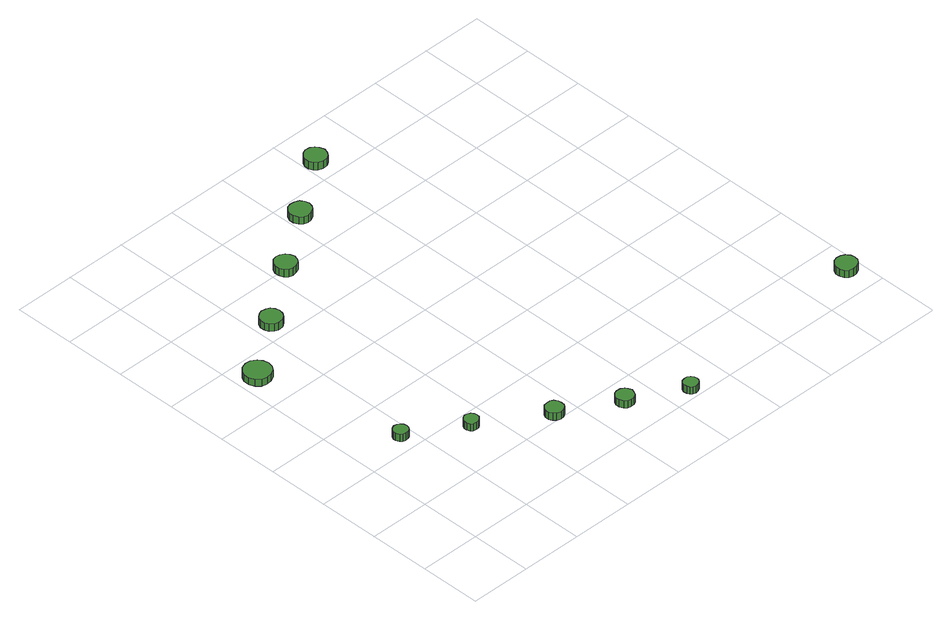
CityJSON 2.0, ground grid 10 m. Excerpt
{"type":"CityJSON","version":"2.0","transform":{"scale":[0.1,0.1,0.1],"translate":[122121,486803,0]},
"CityObjects":{
"tree1":{"type":"SolitaryVegetationObject","attributes":{"function":"something"},"geometry":[{"type":"MultiSurface","lod":"1","boundaries":[[[0,1,2,3,4,5,6,7,8,9,10,11,12,13,14]],[[15,16,17,18,19,20,21,22,23,24,25,26,27,28,29]],[[0,29,28,1]],[[1,28,27,2]],[[2,27,26,3]],[[3,26,25,4]],[[4,25,24,5]],[[5,24,23,6]],[[6,23,22,7]],[[7,22,21,8]],[[8,21,20,9]],[[9,20,19,10]],[[10,19,18,11]],[[11,18,17,12]],[[12,17,16,13]],[[13,16,15,14]],[[14,15,29,0]]]}]},
"tree2":{"type":"SolitaryVegetationObject","attributes":{"function":"something"},"geometry":[{"type":"MultiSurface","lod":"1","boundaries":[[[30,31,32,33,34,35,36,37,38,39,40,41,42,43,44]],[[45,46,47,48,49,50,51,52,53,54,55,56,57,58,59]],[[30,59,58,31]],[[31,58,57,32]],[[32,57,56,33]],[[33,56,55,34]],[[34,55,54,35]],[[35,54,53,36]],[[36,53,52,37]],[[37,52,51,38]],[[38,51,50,39]],[[39,50,49,40]],[[40,49,48,41]],[[41,48,47,42]],[[42,47,46,43]],[[43,46,45,44]],[[44,45,59,30]]]}]},
"tree3":{"type":"SolitaryVegetationObject","attributes":{"function":"something"},"geometry":[{"type":"MultiSurface","lod":"1","boundaries":[[[60,61,62,63,64,65,66,67,68,69,70,71,72,73,74]],[[75,76,77,78,79,80,81,82,83,84,85,86,87,88,89]],[[60,89,88,61]],[[61,88,87,62]],[[62,87,86,63]],[[63,86,85,64]],[[64,85,84,65]],[[65,84,83,66]],[[66,83,82,67]],[[67,82,81,68]],[[68,81,80,69]],[[69,80,79,70]],[[70,79,78,71]],[[71,78,77,72]],[[72,77,76,73]],[[73,76,75,74]],[[74,75,89,60]]]}]},
"tree4":{"type":"SolitaryVegetationObject","attributes":{"function":"something"},"geometry":[{"type":"MultiSurface","lod":"1","boundaries":[[[90,91,92,93,94,95,96,97,98,99,100,101,102,103,104]],[[105,106,107,108,109,110,111,112,113,114,115,116,117,118,119]],[[90,119,118,91]],[[91,118,117,92]],[[92,117,116,93]],[[93,116,115,94]],[[94,115,114,95]],[[95,114,113,96]],[[96,113,112,97]],[[97,112,111,98]],[[98,111,110,99]],[[99,110,109,100]],[[100,109,108,101]],[[101,108,107,102]],[[102,107,106,103]],[[103,106,105,104]],[[104,105,119,90]]]}]},
"tree5":{"type":"SolitaryVegetationObject","attributes":{"function":"something"},"geometry":[{"type":"MultiSurface","lod":"1","boundaries":[[[120,121,122,123,124,125,126,127,128,129,130,131,132,133,134]],[[135,136,137,138,139,140,141,142,143,144,145,146,147,148,149]],[[120,149,148,121]],[[121,148,147,122]],[[122,147,146,123]],[[123,146,145,124]],[[124,145,144,125]],[[125,144,143,126]],[[126,143,142,127]],[[127,142,141,128]],[[128,141,140,129]],[[129,140,139,130]],[[130,139,138,131]],[[131,138,137,132]],[[132,137,136,133]],[[133,136,135,134]],[[134,135,149,120]]]}]},
"tree6":{"type":"SolitaryVegetationObject","attributes":{"function":"something"},"geometry":[{"type":"MultiSurface","lod":"1","boundaries":[[[150,151,152,153,154,155,156,157,158,159,160,161,162,163,164]],[[165,166,167,168,169,170,171,172,173,174,175,176,177,178,179]],[[150,179,178,151]],[[151,178,177,152]],[[152,177,176,153]],[[153,176,175,154]],[[154,175,174,155]],[[155,174,173,156]],[[156,173,172,157]],[[157,172,171,158]],[[158,171,170,159]],[[159,170,169,160]],[[160,169,168,161]],[[161,168,167,162]],[[162,167,166,163]],[[163,166,165,164]],[[164,165,179,150]]]}]},
"tree7":{"type":"SolitaryVegetationObject","attributes":{"function":"something"},"geometry":[{"type":"MultiSurface","lod":"1","boundaries":[[[180,181,182,183,184,185,186,187,188,189,190,191,192,193,194]],[[195,196,197,198,199,200,201,202,203,204,205,206,207,208,209]],[[180,209,208,181]],[[181,208,207,182]],[[182,207,206,183]],[[183,206,205,184]],[[184,205,204,185]],[[185,204,203,186]],[[186,203,202,187]],[[187,202,201,188]],[[188,201,200,189]],[[189,200,199,190]],[[190,199,198,191]],[[191,198,197,192]],[[192,197,196,193]],[[193,196,195,194]],[[194,195,209,180]]]}]},
"tree8":{"type":"SolitaryVegetationObject","attributes":{"function":"something"},"geometry":[{"type":"MultiSurface","lod":"1","boundaries":[[[210,211,212,213,214,215,216,217,218,219,220,221,222,223,224]],[[225,226,227,228,229,230,231,232,233,234,235,236,237,238,239]],[[210,239,238,211]],[[211,238,237,212]],[[212,237,236,213]],[[213,236,235,214]],[[214,235,234,215]],[[215,234,233,216]],[[216,233,232,217]],[[217,232,231,218]],[[218,231,230,219]],[[219,230,229,220]],[[220,229,228,221]],[[221,228,227,222]],[[222,227,226,223]],[[223,226,225,224]],[[224,225,239,210]]]}]},
"tree9":{"type":"SolitaryVegetationObject","attributes":{"function":"something"},"geometry":[{"type":"MultiSurface","lod":"1","boundaries":[[[240,241,242,243,244,245,246,247,248,249,250,251,252,253,254]],[[255,256,257,258,259,260,261,262,263,264,265,266,267,268,269]],[[240,269,268,241]],[[241,268,267,242]],[[242,267,266,243]],[[243,266,265,244]],[[244,265,264,245]],[[245,264,263,246]],[[246,263,262,247]],[[247,262,261,248]],[[248,261,260,249]],[[249,260,259,250]],[[250,259,258,251]],[[251,258,257,252]],[[252,257,256,253]],[[253,256,255,254]],[[254,255,269,240]]]}]},
"tree10":{"type":"SolitaryVegetationObject","attributes":{"function":"something"},"geometry":[{"type":"MultiSurface","lod":"1","boundaries":[[[270,271,272,273,274,275,276,277,278,279,280,281,282,283,284]],[[285,286,287,288,289,290,291,292,293,294,295,296,297,298,299]],[[270,299,298,271]],[[271,298,297,272]],[[272,297,296,273]],[[273,296,295,274]],[[274,295,294,275]],[[275,294,293,276]],[[276,293,292,277]],[[277,292,291,278]],[[278,291,290,279]],[[279,290,289,280]],[[280,289,288,281]],[[281,288,287,282]],[[282,287,286,283]],[[283,286,285,284]],[[284,285,299,270]]]}]},
"tree11":{"type":"SolitaryVegetationObject","attributes":{"function":"something"},"geometry":[{"type":"MultiSurface","lod":"1","boundaries":[[[300,301,302,303,304,305,306,307,308,309,310,311,312,313,314]],[[315,316,317,318,319,320,321,322,323,324,325,326,327,328,329]],[[300,329,328,301]],[[301,328,327,302]],[[302,327,326,303]],[[303,326,325,304]],[[304,325,324,305]],[[305,324,323,306]],[[306,323,322,307]],[[307,322,321,308]],[[308,321,320,309]],[[309,320,319,310]],[[310,319,318,311]],[[311,318,317,312]],[[312,317,316,313]],[[313,316,315,314]],[[314,315,329,300]]]}]}
},
"vertices":[
[87,223,28],[86,228,28],[83,232,28],[79,234,28],[74,235,28],[69,233,28],[66,230,28],[64,225,28],[64,221,28],[66,216,28],[69,213,28],[74,212,28],[79,212,28],[83,214,28],[86,218,28],[86,218,15],[83,214,15],[79,212,15],[74,212,15],[69,213,15],[66,216,15],[64,221,15],[64,225,15],[66,230,15],[69,233,15],[74,235,15],[79,234,15],[83,232,15],[86,228,15],[87,223,15],
[50,458,25],[48,467,25],[43,474,25],[35,479,25],[26,480,25],[17,477,25],[11,471,25],[7,463,25],[7,454,25],[11,445,25],[17,439,25],[26,437,25],[35,438,25],[43,442,25],[48,449,25],[48,449,13],[43,442,13],[35,438,13],[26,437,13],[17,439,13],[11,445,13],[7,454,13],[7,463,13],[11,471,13],[17,477,13],[26,480,13],[35,479,13],[43,474,13],[48,467,13],[50,458,13],
[173,170,28],[172,175,28],[169,179,28],[165,181,28],[160,182,28],[155,180,28],[152,177,28],[150,173,28],[150,168,28],[152,163,28],[155,160,28],[160,159,28],[165,159,28],[169,162,28],[172,165,28],[172,165,15],[169,162,15],[165,159,15],[160,159,15],[155,160,15],[152,163,15],[150,168,15],[150,173,15],[152,177,15],[155,180,15],[160,182,15],[165,181,15],[169,179,15],[172,175,15],[173,170,15],
[143,529,24],[141,536,24],[137,542,24],[131,545,24],[123,546,24],[117,544,24],[111,539,24],[108,532,24],[108,525,24],[111,518,24],[117,513,24],[123,511,24],[131,512,24],[137,516,24],[141,522,24],[141,522,11],[137,516,11],[131,512,11],[123,511,11],[117,513,11],[111,518,11],[108,525,11],[108,532,11],[111,539,11],[117,544,11],[123,546,11],[131,545,11],[137,542,11],[141,536,11],[143,529,11],
[276,107,27],[275,113,27],[272,118,27],[267,121,27],[261,121,27],[255,120,27],[251,116,27],[248,110,27],[248,104,27],[251,99,27],[255,95,27],[261,93,27],[267,94,27],[272,97,27],[275,101,27],[275,101,14],[272,97,14],[267,94,14],[261,93,14],[255,95,14],[251,99,14],[248,104,14],[248,110,14],[251,116,14],[255,120,14],[261,121,14],[267,121,14],[272,118,14],[275,113,14],[276,107,14],
[367,59,25],[365,65,25],[362,69,25],[357,72,25],[351,73,25],[345,71,25],[341,67,25],[339,62,25],[339,56,25],[341,50,25],[345,46,25],[351,45,25],[357,45,25],[362,48,25],[365,53,25],[365,53,12],[362,48,12],[357,45,12],[351,45,12],[345,46,12],[341,50,12],[339,56,12],[339,62,12],[341,67,12],[345,71,12],[351,73,12],[357,72,12],[362,69,12],[365,65,12],[367,59,12],
[242,599,23],[240,606,23],[236,612,23],[229,616,23],[222,617,23],[215,615,23],[210,610,23],[207,603,23],[207,596,23],[210,589,23],[215,584,23],[222,582,23],[229,583,23],[236,586,23],[240,592,23],[240,592,10],[236,586,10],[229,583,10],[222,582,10],[215,584,10],[210,589,10],[207,596,10],[207,603,10],[210,610,10],[215,615,10],[222,617,10],[229,616,10],[236,612,10],[240,606,10],[242,599,10],
[449,14,25],[448,18,25],[445,22,25],[441,25,25],[436,25,25],[431,24,25],[428,21,25],[426,16,25],[426,11,25],[428,7,25],[431,4,25],[436,2,25],[441,3,25],[445,5,25],[448,9,25],[448,9,12],[445,5,12],[441,3,12],[436,2,12],[431,4,12],[428,7,12],[426,11,12],[426,16,12],[428,21,12],[431,24,12],[436,25,12],[441,25,12],[445,22,12],[448,18,12],[449,14,12],
[339,668,22],[337,675,22],[333,681,22],[326,684,22],[319,685,22],[312,683,22],[307,678,22],[304,671,22],[304,664,22],[307,657,22],[312,652,22],[319,650,22],[326,651,22],[333,655,22],[337,660,22],[337,660,9],[333,655,9],[326,651,9],[319,650,9],[312,652,9],[307,657,9],[304,664,9],[304,671,9],[307,678,9],[312,683,9],[319,685,9],[326,684,9],[333,681,9],[337,675,9],[339,668,9],
[438,737,21],[436,744,21],[432,750,21],[426,754,21],[418,755,21],[411,752,21],[406,747,21],[403,741,21],[403,733,21],[406,727,21],[411,722,21],[418,720,21],[426,720,21],[432,724,21],[436,730,21],[436,730,8],[432,724,8],[426,720,8],[418,720,8],[411,722,8],[406,727,8],[403,733,8],[403,741,8],[406,747,8],[411,752,8],[418,755,8],[426,754,8],[432,750,8],[436,744,8],[438,737,8],
[793,47,23],[792,54,23],[787,60,23],[781,63,23],[774,64,23],[767,62,23],[762,57,23],[759,51,23],[759,44,23],[762,37,23],[767,32,23],[774,30,23],[781,31,23],[787,34,23],[792,40,23],[792,40,10],[787,34,10],[781,31,10],[774,30,10],[767,32,10],[762,37,10],[759,44,10],[759,51,10],[762,57,10],[767,62,10],[774,64,10],[781,63,10],[787,60,10],[792,54,10],[793,47,10]
]}
